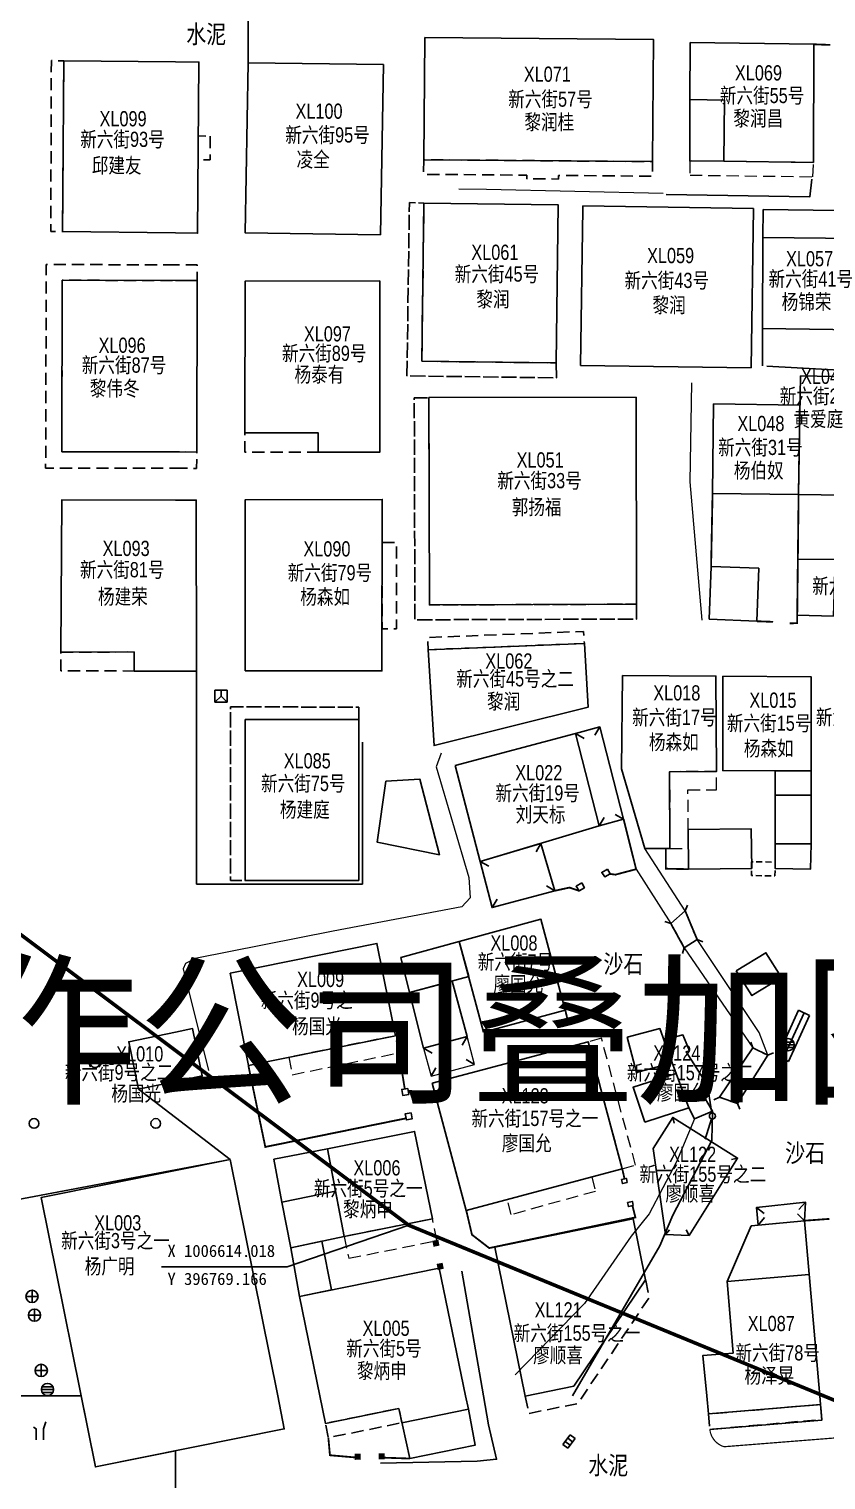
# Model space of a CAD drawing. Extents: x 396500 to 398250, y 1005980 to 1008200.
# Drawn here: x 396738 to 396803.5, y 1006593.1 to 1006712.3 of the extents above; entities that cross this region are included whole.
import ezdxf
from ezdxf.enums import TextEntityAlignment as Align

# ---------------------------------------------------------------- set-up
doc = ezdxf.new("R2010")
doc.units = 0
doc.header["$LTSCALE"] = 0.5
for name, pattern in [('X3', [5, 4, -1]), ('X31', [1.8, 1.2, -0.6]), ('X32', [1.5, 1, -0.5]), ('X39', [3, 2.5, -0.5]), ('X5', [3, 2, -1])]:
    doc.linetypes.add(name, pattern=pattern)
doc.layers.get('0').update_dxf_attribs({"linetype": 'CONTINUOUS'})
doc.layers.add('ASSIST', color=7, linetype='CONTINUOUS', plot=False)
for name, color, linetype in [('DLDW', 11, 'CONTINUOUS'), ('DLSS', 4, 'CONTINUOUS'), ('DMTZ', 3, 'CONTINUOUS'), ('GXYZ', 2, 'CONTINUOUS'), ('JMD', 6, 'CONTINUOUS'), ('SXSS', 5, 'CONTINUOUS'), ('ZBTZ', 3, 'CONTINUOUS'), ('权属人', 160, 'CONTINUOUS'), ('用地红线', 1, 'CONTINUOUS'), ('编号', 90, 'CONTINUOUS'), ('门牌号', 1, 'CONTINUOUS')]:
    doc.layers.add(name, color=color, linetype=linetype)
doc.layers.add('绘图层', color=6, linetype='CONTINUOUS', lineweight=5)
doc.styles.add('等线体', font='simhei.ttf')
doc.styles.add('粗等线体', font='simhei.ttf')
doc.styles.add('细等线体', font='长等线体_0.TTF', dxfattribs={"width": 0.8})
doc.styles.add('黑体', font='simhei.ttf')
doc.linetypes.add('10421', pattern='A,2,[150,AAA.SHX,S=1,R=0,X=0,Y=1],1e-11', length=2)
doc.linetypes.add('10422', pattern='A,2,[150,AAA.SHX,S=1,R=0,X=0,Y=1],2,[177,AAA.SHX,S=1,R=0,X=0,Y=0.8],1e-09', length=4)
doc.linetypes.add('1161', pattern='A,0,[149,AAA.SHX,S=0.15,R=0,X=0,Y=0],-1.6', length=1.6)
doc.linetypes.add('443', pattern='A,5,[169,AAA.SHX,S=0.83,R=0,X=0,Y=0],5', length=10)

# ---------------------------------------------------------------- blocks, each defined once
blk = doc.blocks.new('gc041')
for p, q in [((-1, 0.5), (1, 0.5)), ((-1, -0.5), (-1, 0.5)), ((-0.33, 0.5), (-0.33, -0.5)), ((0.33, 0.5), (0.33, -0.5)), ((1, 0.5), (1, -0.5)), ((1, -0.5), (-1, -0.5))]:
    blk.add_line(p, q)
blk = doc.blocks.new('gc002')
at = {"const_width": 1}
blk.add_lwpolyline([(-0.5, 0), (0.5, 0)], dxfattribs=at)
blk = doc.blocks.new('gc043')
for p, q in [((-1, 0), (1, 0)), ((0, -1), (0, 1))]:
    blk.add_line(p, q)
blk.add_circle((0, 0), 1)
blk = doc.blocks.new('gc053')
for p, q in [((-1, 0), (1, 0)), ((-0.9, 0.43), (0.9, 0.43)), ((-0.88, -0.47), (0.88, -0.47))]:
    blk.add_line(p, q)
blk.add_circle((0, 0), 1)
blk = doc.blocks.new('gc326')
blk.add_circle((0, 0), 0.8)
blk = doc.blocks.new('gc170')
at = {"linetype": 'Continuous'}
blk.add_circle((0, 0), 0.5, dxfattribs=at)
blk = doc.blocks.new('gc013c')
at = {"linetype": 'Continuous'}
blk.add_line((0.5, 0), (4, 0), dxfattribs=at)
at = {"linetype": 'Continuous', "const_width": 0.15, "flags": 128}
blk.add_lwpolyline([(3.775, 0, 1), (3.925, 0, 1)], format="xyb", close=True, dxfattribs=at)
blk = doc.blocks.new('gc049')
for p, q in [((-1, 1), (-1, -1)), ((1, 1), (-1, 1)), ((-1, -1), (0, 0)), ((0, 0), (0, 1)), ((0, 0), (1, -1)), ((1, -1), (1, 1)), ((-1, -1), (1, -1))]:
    blk.add_line(p, q)
blk = doc.blocks.new('gc246')
at = {"flags": 128}
for points in [[(-0.39, 0.42), (-0.39, 2.22), (-0.83, 2.47)], [(1.22, 3.35), (0.81, 2.22), (0.81, 0.42)]]:
    blk.add_lwpolyline(points, dxfattribs=at)

msp = doc.modelspace()

# ---------------------------------------------------------------- linework, layer by layer
at = {"layer": 'ASSIST', "linetype": 'Continuous', "flags": 128}
for points in [[(396791.9, 1006639.84), (396792.87, 1006637.49), (396791.81, 1006636.82), (396790.71, 1006638.82)], [(396797.45, 1006628.58), (396798.67, 1006628), (396796.18, 1006624.01), (396794.7, 1006624.53)]]:
    msp.add_lwpolyline(points, close=True, dxfattribs=at)
msp.add_lwpolyline([(396800.37, 1006627.47), (396802.12, 1006631.26)], dxfattribs=at)
at = {"layer": 'ASSIST', "linetype": '1161', "flags": 128}
msp.add_lwpolyline([(396750, 1006506.19), (396750, 1006529.69), (396727.13, 1006532.15), (396732.61, 1006582.86), (396748.52, 1006591.45), (396750, 1006591.2), (396750, 1006592.03), (396750, 1006595.49), (396743.43, 1006594.16), (396742.25, 1006600), (396715.98, 1006600), (396702.24, 1006600), (396696.02, 1006600), (396683.97, 1006600), (396668.75, 1006600), (396671.5, 1006583.87, 0.159722), (396697.76, 1006533.13, 0.125737), (396728.03, 1006515.26, -0.054299)], format="xyb", close=True, dxfattribs=at)
at = {"layer": 'DLDW', "color": 11, "linetype": 'Continuous'}
for p, q in [((396799.47, 1006627.89), (396801.21, 1006631.68)), ((396799.92, 1006627.68), (396801.67, 1006631.47)), ((396802.12, 1006631.26), (396801.21, 1006631.68)), ((396800.37, 1006627.47), (396799.47, 1006627.89))]:
    msp.add_line(p, q, dxfattribs=at)
at = {"layer": 'DLSS', "linetype": 'X3', "const_width": 0.1, "flags": 128}
msp.add_lwpolyline([(396847.92, 1006600), (396795.09, 1006595.82)], dxfattribs=at)
msp.add_lwpolyline([(396795.09, 1006595.82, -0.301971), (396793.92, 1006597.24, -5.155363)], format="xyb", dxfattribs=at)
at = {"layer": 'DMTZ', "linetype": '10421', "lineweight": 0}
for points in [[(396790.09, 1006698.78), (396775.57, 1006699.11), (396773.3, 1006699.15)], [(396792.4, 1006683.22), (396792.26, 1006675.09), (396793.25, 1006663.74)], [(396771.84, 1006652.81), (396771.44, 1006651.69), (396774.12, 1006642.59), (396774.22, 1006640.92), (396773.53, 1006640.17), (396762.97, 1006638.18), (396751.63, 1006635.94), (396750.84, 1006635.51), (396750.63, 1006635.08), (396752.73, 1006626.73)], [(396792.65, 1006622.76), (396791.17, 1006619.23), (396788.92, 1006614.95), (396787.44, 1006613.11), (396783.62, 1006607.59), (396777.91, 1006601.72)]]:
    msp.add_lwpolyline(points, dxfattribs=at)
at = {"layer": 'DMTZ', "linetype": '10422', "lineweight": 0}
for points in [[(396784.89, 1006654.96), (396786.83, 1006647.37), (396787.86, 1006643.27), (396790.71, 1006638.82)], [(396791.9, 1006639.84), (396788.58, 1006644.96), (396786.65, 1006651.52)], [(396798.67, 1006628), (396797.96, 1006629.84), (396792.87, 1006637.49)], [(396791.81, 1006636.82), (396797.45, 1006628.58)]]:
    msp.add_lwpolyline(points, dxfattribs=at)
at = {"layer": 'DMTZ', "linetype": '10422', "flags": 128}
for points, elevation in [([(396765.37, 1006653.71), (396765.37, 1006642.05), (396755.74, 1006642.05)], 15.57), ([(396773.53, 1006610.24), (396775.32, 1006600)], 18.03), ([(396775.32, 1006600), (396775.74, 1006597.61), (396776.4, 1006594.79), (396774.8, 1006594.63), (396766.86, 1006594.46)], 18.03)]:
    msp.add_lwpolyline(points, dxfattribs=dict(at, elevation=elevation))
at = {"layer": 'DMTZ', "linetype": '10422'}
msp.add_lwpolyline([(396794.13, 1006623.4), (396794.08, 1006620.97), (396790.87, 1006614.84), (396789.81, 1006612.33), (396782.63, 1006600)], dxfattribs=at)
at = {"layer": 'JMD', "linetype": 'Continuous'}
for p, q in [((396784.89, 1006654.96), (396784.48, 1006654.27)), ((396782.88, 1006654.42), (396783.58, 1006654.01)), ((396786.83, 1006647.37), (396786.14, 1006647.77)), ((396784.83, 1006646.83), (396785.23, 1006647.52)), ((396780.03, 1006645.39), (396779.65, 1006644.69)), ((396775.05, 1006643.9), (396775.75, 1006643.52)), ((396781.19, 1006641.5), (396780.5, 1006641.89)), ((396776.03, 1006640.12), (396776.43, 1006640.81)), ((396770.4, 1006628.56), (396771.09, 1006628.16)), ((396773.97, 1006629.52), (396773.57, 1006628.82)), ((396774.58, 1006627.23), (396773.89, 1006627.63)), ((396771.01, 1006626.27), (396771.41, 1006626.96)), ((396790.87, 1006622.88), (396790.98, 1006622.39)), ((396796.2, 1006619.54), (396795.71, 1006619.42)), ((396797.75, 1006615.47, 15.57), (396798.37, 1006614.97, 15.57)), ((396801.78, 1006615.9, 30.83), (396801.23, 1006615.32, 15.57)), ((396797.9, 1006614.02, 15.57), (396798.4, 1006614.64, 15.57)), ((396801.69, 1006614.39, 29.58), (396801.12, 1006614.95, 15.57)), ((396790.27, 1006613.27), (396790.61, 1006613.64)), ((396792.21, 1006613.18), (396791.98, 1006613.63))]:
    msp.add_line(p, q, dxfattribs=at)
at = {"layer": 'JMD', "linetype": 'Continuous', "flags": 128}
for points, elevation in [([(396770.49, 1006711.59), (396770.41, 1006701.56), (396789.21, 1006701.4), (396789.29, 1006711.43)], 15.57), ([(396766.85, 1006695.39), (396755.74, 1006695.55), (396755.98, 1006709.53), (396767.1, 1006709.37)], 15.57), ([(396770.25, 1006685), (396770.42, 1006698), (396781.45, 1006697.86), (396781.29, 1006684.86)], 14.12), ([(396766.81, 1006691.6), (396755.73, 1006691.58), (396755.72, 1006679.13), (396761.73, 1006679.12), (396761.73, 1006677.54), (396766.8, 1006677.53)], 34.8), ([(396787.85, 1006682.06), (396770.83, 1006682.01), (396770.88, 1006664.98), (396787.9, 1006665.04)], 14.12), ([(396755.74, 1006659.56), (396755.74, 1006673.62), (396767, 1006673.65), (396766.97, 1006659.56)], 14.12), ([(396755.74, 1006655.58), (396755.74, 1006642.35), (396765.07, 1006642.35), (396765.07, 1006655.57)], 15.57), ([(396767.28, 1006650.5), (396770.1, 1006650.66), (396771.7, 1006644.46), (396766.59, 1006645.48)], 14.12), ([(396801.69, 1006614.39), (396801.78, 1006615.9), (396797.75, 1006615.47), (396797.9, 1006614.02)], 14.96), ([(396782.74, 1006600.79), (396778.75, 1006599.98), (396776.26, 1006612.22), (396787.62, 1006614.53), (396788.64, 1006609.54)], 17.94)]:
    msp.add_lwpolyline(points, close=True, dxfattribs=dict(at, elevation=elevation))
for points in [[(396792.3, 1006711.18), (396792.28, 1006706.5), (396792.26, 1006701.46), (396795.06, 1006701.43), (396802.43, 1006701.33), (396802.47, 1006711.04)], [(396783.48, 1006697.52), (396783.29, 1006684.66), (396797.31, 1006684.46), (396797.5, 1006697.55), (396783.49, 1006697.76)], [(396808.61, 1006697.33), (396808.58, 1006695.05), (396798.27, 1006695.18), (396798.25, 1006687.69), (396825.19, 1006687.31), (396825.29, 1006694.7), (396821.92, 1006694.75), (396821.96, 1006697.07)], [(396798.27, 1006695.18), (396808.58, 1006695.05), (396808.61, 1006697.33), (396798.3, 1006697.46)], [(396801.37, 1006683.8), (396801.21, 1006674.05), (396821.65, 1006673.74), (396821.65, 1006674.3), (396825.08, 1006674.26), (396825.07, 1006673.68), (396829.29, 1006673.63), (396829.45, 1006682), (396821.75, 1006682.1), (396821.77, 1006683.4)], [(396794.23, 1006681.49), (396794.14, 1006674.14), (396801.21, 1006674.05), (396801.3, 1006681.4)], [(396793.85, 1006663.8), (396794.02, 1006668.14), (396797.93, 1006667.99), (396797.77, 1006663.64)], [(396801.15, 1006668.75), (396801.1, 1006664.15), (396804.07, 1006664.06), (396804.21, 1006668.71)], [(396770.78, 1006661.3), (396771.26, 1006653.42), (396783.93, 1006656.59), (396783.61, 1006661.82)], [(396786.75, 1006659.19), (396786.65, 1006651.52), (396788.58, 1006644.96), (396790.64, 1006644.96), (396790.61, 1006651.28), (396794.47, 1006651.3), (396794.42, 1006659.14)], [(396794.99, 1006659.13), (396794.98, 1006651.37), (396802.24, 1006651.34), (396802.25, 1006659.07)], [(396782.88, 1006654.42), (396784.83, 1006646.83), (396786.83, 1006647.37), (396784.89, 1006654.96)], [(396772.98, 1006651.78), (396782.88, 1006654.42), (396784.83, 1006646.83), (396775.05, 1006643.9)], [(396799.28, 1006651.35), (396799.28, 1006649.35), (396802.24, 1006649.34), (396802.24, 1006651.34)], [(396799.28, 1006649.35), (396799.28, 1006645.36), (396802.24, 1006645.35), (396802.24, 1006649.34)], [(396792.14, 1006646.53), (396792.16, 1006643.27), (396797.36, 1006643.33), (396797.31, 1006646.59)], [(396775.05, 1006643.9), (396776.03, 1006640.12), (396781.19, 1006641.5), (396780.03, 1006645.39)], [(396799.28, 1006645.36), (396802.24, 1006645.35), (396802.18, 1006643.27), (396799.28, 1006643.33)], [(396785.51, 1006643.27), (396785.04, 1006643), (396785.29, 1006642.63), (396785.73, 1006642.88)], [(396783.39, 1006642.14), (396782.92, 1006641.87), (396783.17, 1006641.49), (396783.61, 1006641.75)], [(396773.33, 1006637.32), (396775.33, 1006629.88), (396782.04, 1006631.69), (396780.03, 1006639.15)], [(396754.5, 1006634.73), (396756, 1006627.14), (396768.08, 1006629.59), (396766.56, 1006637.17)], [(396768.53, 1006636.01), (396769.25, 1006633.14), (396774.1, 1006634.45), (396773.33, 1006637.32)], [(396796.09, 1006634.91), (396797.38, 1006632.88), (396799.81, 1006634.36), (396798.52, 1006636.4)], [(396769.25, 1006633.14), (396770.4, 1006628.56), (396773.97, 1006629.52), (396772.74, 1006634.08)], [(396787.12, 1006629.47), (396787.9, 1006626.57), (396790.82, 1006627.37), (396789.82, 1006630.17)], [(396771.11, 1006625.68), (396773.9, 1006615.24), (396786.72, 1006618.65), (396783.93, 1006629.09)], [(396792.19, 1006623.65), (396792.65, 1006622.76), (396794.13, 1006623.4), (396793.18, 1006625.03), (396793.8, 1006625.38), (396791.97, 1006628.26), (396792.24, 1006628.35), (396791.71, 1006629.66), (396790.15, 1006629.26), (396790.82, 1006627.37), (396791.15, 1006626.48)], [(396788.57, 1006622.49), (396787.61, 1006625.35), (396791.15, 1006626.48), (396792.19, 1006623.65)], [(396769.1, 1006625.26), (396768.6, 1006625.18), (396768.68, 1006624.68), (396769.18, 1006624.76)], [(396769.37, 1006623.26), (396768.88, 1006623.16), (396768.98, 1006622.67), (396769.47, 1006622.77)], [(396789.26, 1006620.32), (396790.27, 1006613.27), (396792.21, 1006613.18), (396796.2, 1006619.54), (396790.87, 1006622.88)], [(396762.49, 1006620.29), (396763.86, 1006613.1), (396771.13, 1006614.54), (396769.66, 1006621.72)], [(396758.08, 1006619.45), (396758.75, 1006615.9), (396763.16, 1006616.81), (396762.49, 1006620.29)], [(396787.12, 1006617.52), (396786.74, 1006617.44), (396786.67, 1006617.77), (396787.06, 1006617.86)], [(396758.75, 1006615.9), (396759.5, 1006612.17), (396763.86, 1006613.1), (396763.16, 1006616.81)], [(396787.61, 1006615.64), (396787.23, 1006615.55), (396787.16, 1006615.88), (396787.55, 1006615.97)], [(396759.5, 1006612.17), (396760.21, 1006608.17), (396762.82, 1006608.7), (396762.04, 1006612.71)]]:
    msp.add_lwpolyline(points, close=True, dxfattribs=at)
at = {"layer": 'JMD', "color": 6, "linetype": '443', "const_width": 0.15, "flags": 128}
for points in [[(396803.81, 1006710.99), (396802.47, 1006711.04)], [(396798.25, 1006687.69), (396798.24, 1006684.6)], [(396794.14, 1006674.14), (396794.02, 1006668.14)], [(396800.48, 1006663.47), (396801.09, 1006663.48), (396801.15, 1006668.75), (396801.21, 1006674.05)], [(396797.77, 1006663.64), (396799.12, 1006663.59)], [(396785.73, 1006642.88), (396786.16, 1006642.82), (396787.86, 1006643.27), (396786.83, 1006647.37)], [(396790.3, 1006644.96), (396790.3, 1006643.31), (396792.16, 1006643.27)], [(396781.19, 1006641.5), (396782.39, 1006641.76), (396783.17, 1006641.49)], [(396782.27, 1006630.72), (396782.04, 1006631.69)], [(396768.85, 1006625.22), (396768.37, 1006628.18)], [(396756, 1006627.14), (396756.18, 1006626.24)], [(396756.34, 1006625.49), (396757.39, 1006620.45), (396768.95, 1006622.8)], [(396786.91, 1006617.82), (396786.72, 1006618.65)], [(396773.9, 1006615.24), (396774.37, 1006613.24), (396775.79, 1006612.14), (396787.8, 1006614.66), (396787.56, 1006615.62)]]:
    msp.add_lwpolyline(points, dxfattribs=at)
at = {"layer": 'JMD', "linetype": 'X5', "flags": 128}
for points, elevation in [([(396740.73, 1006695.65), (396740.83, 1006709.69), (396739.81, 1006709.7), (396739.76, 1006695.66)], 14.12), ([(396752.86, 1006703.5), (396752.85, 1006701.55), (396751.87, 1006701.56), (396751.88, 1006703.51)], 15.57), ([(396770.41, 1006701.56), (396770.4, 1006700.36), (396778.87, 1006700.29), (396778.87, 1006699.99), (396781.47, 1006699.97), (396781.47, 1006700.27), (396789.2, 1006700.2), (396789.21, 1006701.4)], 15.57), ([(396755.72, 1006679.13), (396761.73, 1006679.12), (396761.73, 1006677.54), (396755.72, 1006677.54)], 16.01), ([(396767, 1006670.12), (396768.17, 1006670.12), (396768.17, 1006663.01), (396767, 1006663.01)], 17), ([(396740.6, 1006661.09), (396746.6, 1006661.12), (396746.6, 1006659.55), (396740.6, 1006659.57)], 14.12), ([(396768.62, 1006597.79), (396768.36, 1006598.96), (396762.33, 1006597.74), (396762.57, 1006596.56)], 15.57), ([(396793.81, 1006598.51), (396793.92, 1006597.24), (396803.13, 1006598.06), (396803.02, 1006599.29)], 16.15)]:
    msp.add_lwpolyline(points, close=True, dxfattribs=dict(at, elevation=elevation))
at = {"layer": 'JMD', "linetype": 'Continuous', "flags": 128}
for points, elevation in [([(396750, 1006709.6), (396740.83, 1006709.69), (396740.73, 1006695.65), (396750, 1006695.54)], 14.12), ([(396750, 1006695.54), (396751.82, 1006695.52), (396751.94, 1006709.58), (396750, 1006709.6)], 14.12), ([(396750, 1006691.63), (396740.7, 1006691.66), (396740.67, 1006677.56), (396750, 1006677.55)], 15.57), ([(396750, 1006677.55), (396751.77, 1006677.54), (396751.78, 1006691.63), (396750, 1006691.63)], 15.57), ([(396750, 1006659.55), (396746.6, 1006659.55), (396746.6, 1006661.12), (396740.6, 1006661.09), (396740.66, 1006673.61), (396750, 1006673.6)], 14.12), ([(396750, 1006673.6), (396751.72, 1006673.6), (396751.73, 1006659.55), (396750, 1006659.55)], 14.12), ([(396758.41, 1006600), (396758.95, 1006597.29), (396743.43, 1006594.16), (396738.97, 1006616.29), (396750, 1006618.51), (396754.5, 1006619.41), (396758.41, 1006600)], 15.57), ([(396793.66, 1006600), (396793.34, 1006603.31), (396795.83, 1006603.52), (396795.33, 1006609.39), (396797.32, 1006613.96), (396801.69, 1006614.39), (396802.96, 1006600)], 16.15), ([(396761.87, 1006600), (396760.21, 1006608.17), (396771.67, 1006610.5), (396773.85, 1006600)], 18.18), ([(396795.33, 1006609.39), (396802.08, 1006609.98)], 16.15), ([(396773.85, 1006600), (396774.08, 1006598.9), (396774.64, 1006595.96), (396769.26, 1006594.85), (396768.36, 1006598.96), (396762.33, 1006597.74), (396761.87, 1006600)], 18.18), ([(396802.96, 1006600), (396803.02, 1006599.29), (396793.81, 1006598.51), (396793.66, 1006600)], 16.15), ([(396774.08, 1006598.9), (396768.62, 1006597.79)], 15.57), ([(396793.92, 1006597.24), (396803.13, 1006598.01), (396803.02, 1006599.3)], 16.15)]:
    msp.add_lwpolyline(points, dxfattribs=dict(at, elevation=elevation))
for points in [[(396792.28, 1006706.5), (396795.11, 1006706.46), (396795.06, 1006701.43)], [(396750, 1006629.88), (396746.17, 1006629.09), (396746.97, 1006625.2), (396750, 1006625.83)], [(396750, 1006625.83), (396752.21, 1006626.28), (396751.41, 1006630.17), (396750, 1006629.88)]]:
    msp.add_lwpolyline(points, dxfattribs=at)
at = {"layer": 'JMD', "linetype": 'X5', "lineweight": 0}
for points in [[(396792.26, 1006701.46), (396792.29, 1006700.29), (396802.38, 1006700.16), (396802.43, 1006701.33)], [(396790.64, 1006644.96), (396792.14, 1006644.97), (396792.12, 1006649.79), (396794.47, 1006649.8), (396794.47, 1006651.3), (396790.61, 1006651.28)], [(396759.31, 1006627.82), (396759.6, 1006626.38), (396768.37, 1006628.18), (396768.08, 1006629.59)], [(396786.72, 1006618.65), (396787.81, 1006618.96), (396785.01, 1006629.4), (396783.93, 1006629.09)], [(396777.59, 1006614.89), (396777.26, 1006616.13), (396784.21, 1006617.98), (396784.52, 1006616.8)], [(396763.86, 1006613.1), (396764.25, 1006611.3), (396771.49, 1006612.76), (396771.13, 1006614.54)]]:
    msp.add_lwpolyline(points, close=True, dxfattribs=at)
at = {"layer": 'JMD', "linetype": 'X39', "flags": 128}
for points, elevation in [([(396781.29, 1006684.86), (396781.32, 1006683.64), (396769.03, 1006683.8), (396769.23, 1006698.03), (396770.42, 1006698), (396770.25, 1006685)], 14.12), ([(396787.9, 1006665.04), (396787.9, 1006663.82), (396769.68, 1006663.76), (396769.63, 1006681.99), (396770.83, 1006682.01), (396770.88, 1006664.98)], 14.12), ([(396765.07, 1006655.57), (396765.07, 1006656.59), (396754.53, 1006656.6), (396754.53, 1006642.35), (396755.74, 1006642.35), (396755.74, 1006655.58)], 15.57)]:
    msp.add_lwpolyline(points, close=True, dxfattribs=dict(at, elevation=elevation))
at = {"layer": 'JMD', "linetype": 'X5', "flags": 128}
for points, elevation in [([(396750, 1006692.92), (396739.39, 1006692.95), (396739.34, 1006676.23), (396750, 1006676.21)], 14.12), ([(396750, 1006691.63), (396751.78, 1006691.63), (396751.78, 1006692.92), (396750, 1006692.92)], 14.12), ([(396750, 1006677.55), (396740.67, 1006677.56), (396740.7, 1006691.66), (396750, 1006691.63)], 14.12), ([(396750, 1006676.21), (396751.74, 1006676.2), (396751.77, 1006677.54), (396750, 1006677.55)], 14.12), ([(396778.75, 1006599.98), (396779.04, 1006598.55), (396783.06, 1006599.37), (396788.94, 1006608.08), (396788.64, 1006609.54)], 17.94)]:
    msp.add_lwpolyline(points, dxfattribs=dict(at, elevation=elevation))
msp.add_lwpolyline([(396770.78, 1006661.3), (396783.61, 1006661.82), (396783.54, 1006662.81), (396770.71, 1006662.3)], close=True, dxfattribs=at)
at = {"layer": 'JMD', "linetype": 'X32', "flags": 128}
msp.add_lwpolyline([(396797.35, 1006643.88), (396797.33, 1006642.75), (396799.27, 1006642.72), (396799.28, 1006643.85)], close=True, dxfattribs=at)
at = {"layer": 'JMD', "linetype": 'Continuous', "lineweight": 0}
msp.add_lwpolyline([(396774.58, 1006627.23), (396773.97, 1006629.52), (396770.4, 1006628.56), (396771.01, 1006626.27)], close=True, dxfattribs=at)
at = {"layer": 'JMD', "color": 6, "linetype": '443', "const_width": 0.15, "elevation": 15.57, "flags": 128}
for points in [[(396803.75, 1006614.54), (396801.69, 1006614.39)], [(396762.57, 1006596.56), (396762.7, 1006595.12), (396764.78, 1006594.94)], [(396767.15, 1006594.92), (396769.26, 1006594.85)]]:
    msp.add_lwpolyline(points, dxfattribs=at)
at = {"layer": 'SXSS', "linetype": 'Continuous'}
for p, q in [((396791.9, 1006639.84), (396790.71, 1006638.82)), ((396791.9, 1006639.84), (396792.09, 1006640.31)), ((396790.71, 1006638.82), (396790.23, 1006638.96)), ((396792.87, 1006637.49), (396791.81, 1006636.82)), ((396792.87, 1006637.49), (396793.33, 1006637.3)), ((396791.81, 1006636.82), (396791.67, 1006636.34)), ((396797.45, 1006628.58), (396794.7, 1006624.53)), ((396797.45, 1006628.58), (396797.28, 1006629.06)), ((396798.67, 1006628), (396796.18, 1006624.01)), ((396798.67, 1006628), (396799.15, 1006628.17)), ((396794.7, 1006624.53), (396794.25, 1006624.31)), ((396796.18, 1006624.01), (396796.39, 1006623.56))]:
    msp.add_line(p, q, dxfattribs=at)
at = {"layer": 'SXSS', "linetype": 'X31', "flags": 128}
for points in [[(396791.9, 1006639.84), (396792.87, 1006637.49)], [(396791.81, 1006636.82), (396790.71, 1006638.82)], [(396797.45, 1006628.58), (396798.67, 1006628)], [(396796.18, 1006624.01), (396794.7, 1006624.53)]]:
    msp.add_lwpolyline(points, dxfattribs=at)
at = {"layer": 'ZBTZ', "linetype": '1161', "flags": 128}
for points, elevation in [([(396750, 1006729.05), (396755.98, 1006729.05), (396755.98, 1006709.53)], 14.12), ([(396755.74, 1006642.05), (396751.74, 1006642.05), (396751.73, 1006659.55)], 15.57)]:
    msp.add_lwpolyline(points, dxfattribs=dict(at, elevation=elevation))
for points in [[(396802.31, 1006699.95), (396802.14, 1006698.52), (396790.34, 1006698.7)], [(396798.61, 1006684.59), (396808.58, 1006684.05)], [(396750, 1006618.57), (396717.16, 1006612.38), (396717.09, 1006615.9), (396716.97, 1006618.6), (396716.38, 1006619.31), (396715.02, 1006619.79), (396713.54, 1006620.21), (396711.24, 1006620.59), (396710.79, 1006620.66), (396707.53, 1006621.68), (396707.19, 1006621.78), (396703.64, 1006624.45), (396700.93, 1006626.69), (396699.94, 1006627.39), (396697.97, 1006628.47), (396696.02, 1006629.45), (396693.61, 1006630.54), (396690.59, 1006631.64), (396686.56, 1006633.1), (396682.01, 1006634.67), (396678, 1006635.35), (396675.71, 1006635.75), (396674.59, 1006635.98), (396674.29, 1006636.04), (396675.1, 1006641.01), (396675.46, 1006643.25), (396675.73, 1006649.29), (396671.61, 1006655.35), (396669.86, 1006658.51), (396668.39, 1006661.25), (396681.24, 1006676.7), (396690.49, 1006675.58), (396687.95, 1006660.57), (396693.45, 1006646.27), (396702.98, 1006638.42), (396723.32, 1006632.88), (396729.02, 1006633.7)], [(396746.97, 1006625.2), (396750, 1006622.87)], [(396750, 1006622.87), (396754.5, 1006619.41), (396750, 1006618.57)]]:
    msp.add_lwpolyline(points, dxfattribs=at)
at = {"layer": '用地红线', "linetype": 'Continuous', "const_width": 0.3, "flags": 128}
msp.add_lwpolyline([(396922.07, 1006748.81, 0.022215), (396845.51, 1006582.63), (396769.17, 1006614.02), (396685.77, 1006676.49), (396790.69, 1006816.56)], format="xyb", close=True, dxfattribs=at)
at = {"layer": '用地红线', "linetype": 'Continuous', "flags": 128}
msp.add_lwpolyline([(396769.17, 1006614.02), (396759.19, 1006610.61), (396748.85, 1006610.61)], dxfattribs=at)

# ---------------------------------------------------------------- block references
at = {"layer": 'GXYZ', "linetype": 'Continuous'}
for name, p, xscale, yscale in [('gc049', (396753.75, 1006657.48, 15.75), 0.5000000000096158, 0.5000000000572337), ('gc170', (396794.13, 1006622.99), 0.5, 0.5), ('gc043', (396738.22, 1006608.17, 32.31), 0.4999999999250807, 0.5000000000372052), ('gc043', (396738.43, 1006606.63, 32.3), 0.4999999999250807, 0.5000000000372052), ('gc043', (396738.98, 1006602.09, 32.26), 0.4999999999250807, 0.5000000000372052), ('gc053', (396739.49, 1006600.52, 32.29), 0.4999999999250807, 0.5000000000372052)]:
    msp.add_blockref(name, p, dxfattribs=dict(at, xscale=xscale, yscale=yscale))
at = {"layer": 'GXYZ', "linetype": 'Continuous', "xscale": 0.5, "yscale": 0.5, "zscale": 0.5}
msp.add_blockref('gc053', (396800.36, 1006628.85, 16.07), dxfattribs=at)
at = {"layer": 'GXYZ', "linetype": 'Continuous', "yscale": 0.5}
for xscale, rotation in [(0.4999999999999998, 99.00532913645272), (0.5, 252.9247273090824)]:
    msp.add_blockref('gc013c', (396794.13, 1006622.99), dxfattribs=dict(at, xscale=xscale, rotation=rotation))
at = {"layer": 'GXYZ', "linetype": 'Continuous', "xscale": 0.5000000000589471, "yscale": 0.5000000000372052, "zscale": 0.4999999999999982, "rotation": 232.8490920412593}
msp.add_blockref('gc041', (396782.34, 1006596.24, 30.54), dxfattribs=at)
at = {"layer": 'JMD', "linetype": 'Continuous'}
for p, xscale, yscale, zscale, rotation in [((396771.41, 1006612.54), 0.5, 0.5, 0.5, 280.7773262755859), ((396771.76, 1006610.64), 0.4999999999999999, 0.5, 0.5, 100.9691484532359), ((396764.98, 1006595, 15.57), 0.500000000094753, 0.5000000000372052, 0.4999999999999982, 2.218288099588241), ((396766.95, 1006595.03, 15.57), 0.500000000094753, 0.5000000000372052, 0.4999999999999982, 272.2182880995882)]:
    msp.add_blockref('gc002', p, dxfattribs=dict(at, xscale=xscale, yscale=yscale, zscale=zscale, rotation=rotation))
at = {"layer": 'ZBTZ', "linetype": 'Continuous', "xscale": 0.5, "yscale": 0.5}
for name, p in [('gc326', (396743.39, 1006627.38)), ('gc326', (396738.39, 1006622.38)), ('gc326', (396748.39, 1006622.38)), ('gc246', (396738.75, 1006596.19))]:
    msp.add_blockref(name, p, dxfattribs=at)

# ---------------------------------------------------------------- texts
at = {"layer": 'DLSS', "linetype": 'Continuous', "style": '细等线体', "width": 0.8}
for s, p in [('沙石', (396786.81, 1006635.5)), ('沙石', (396801.75, 1006619.98)), ('水泥', (396785.57, 1006594.32))]:
    msp.add_text(s, height=1.5, dxfattribs=at).set_placement(p, align=Align.MIDDLE)
at = {"layer": 'DMTZ', "linetype": 'Continuous', "style": '等线体', "width": 0.8}
msp.add_text('水泥', height=1.5, dxfattribs=at).set_placement((396752.53, 1006711.9), align=Align.MIDDLE)
at = {"layer": '权属人', "linetype": 'Continuous', "char_height": 1.25, "attachment_point": 1, "style": '细等线体'}
for s, insert, own_width in [('黎润桂', (396778.68, 1006705.28), 5.8495), ('黎润昌', (396795.85, 1006705.58), 5.8151), ('邱建友', (396743.13, 1006701.72), 4.023), ('凌全', (396759.96, 1006702.21), 3.703), ('黎润', (396774.73, 1006690.72), 5.7404), ('杨锦荣', (396799.82, 1006690.51), 5.1209), ('黎润', (396789.21, 1006690.24), 3.7093), ('杨泰有', (396759.79, 1006684.54), 4.4613), ('黎伟冬', (396742.97, 1006683.4), 4.317), ('黄爱庭', (396800.79, 1006680.88), 8.0447), ('杨伯奴', (396795.89, 1006676.65), 6.3247), ('郭扬福', (396777.64, 1006673.65), 4.6817), ('杨建荣', (396743.64, 1006666.29), 4.2409), ('杨森如', (396760.26, 1006666.28), 3.9699), ('黎润', (396775.61, 1006657.68), 4.814), ('杨森如', (396788.91, 1006654.34), 4.6458), ('杨森如', (396796.71, 1006653.82), 7.2094), ('杨建庭', (396758.59, 1006648.79), 4.179), ('刘天标', (396777.96, 1006648.39), 5.7881), ('廖国允', (396776.13, 1006634.46), 5.4858), ('杨国光', (396759.59, 1006631), 4.4979), ('杨国光', (396744.74, 1006625.47), 4.7592), ('廖国允', (396789.56, 1006625.55), 5.4804), ('廖国允', (396776.82, 1006621.38), 8.6494), ('廖顺喜', (396790.26, 1006617.25), 5.6957), ('黎炳申', (396763.78, 1006615.97), 5.435), ('杨广明', (396742.55, 1006611.27), 4.5257), ('廖顺喜', (396779.4, 1006603.97), 5.2989), ('黎炳申', (396764.92, 1006602.68), 4.7394), ('杨泽晃', (396796.76, 1006602.29), 5.2581)]:
    msp.add_mtext_dynamic_manual_height_columns(s, width=1.5156, gutter_width=1, heights=[0], dxfattribs=dict(at, insert=insert)).dxf.set("width", own_width)
at = {"layer": '用地红线', "linetype": 'Continuous', "style": '黑体'}
msp.add_text('X 1006614.018', height=1, dxfattribs=at).set_placement((396749.35, 1006611.11), align=Align.BOTTOM_LEFT)
msp.add_text('Y 396769.166', height=1, dxfattribs=at).set_placement((396749.35, 1006610.11), align=Align.TOP_LEFT)
at = {"layer": '绘图层', "color": 1, "linetype": 'Continuous', "style": '粗等线体'}
msp.add_text('珠海市香洲东坑股份合作公司叠加图3', height=10, dxfattribs=at).set_placement((396709.4, 1006630.2), align=Align.MIDDLE)
at = {"layer": '编号', "linetype": 'Continuous', "char_height": 1.25, "attachment_point": 1, "style": '细等线体'}
for s, insert in [('XL071', (396778.63, 1006709.21)), ('XL069', (396795.98, 1006709.32)), ('XL100', (396759.87, 1006706.17)), ('XL099', (396743.77, 1006705.55)), ('XL061', (396774.32, 1006694.58)), ('XL059', (396788.76, 1006694.31)), ('XL057', (396800.18, 1006694.05)), ('XL096', (396743.69, 1006686.94)), ('XL097', (396760.56, 1006687.88)), ('XL045', (396801.41, 1006684.39)), ('XL048', (396796.18, 1006680.51)), ('XL051', (396778.04, 1006677.52)), ('XL093', (396744.02, 1006670.25)), ('XL090', (396760.52, 1006670.21)), ('XL062', (396775.47, 1006661)), ('XL018', (396789.27, 1006658.38)), ('XL015', (396797.17, 1006657.78)), ('XL085', (396758.9, 1006652.8)), ('XL022', (396777.93, 1006651.82)), ('XL008', (396775.89, 1006637.83)), ('XL009', (396760, 1006634.84)), ('XL010', (396745.14, 1006628.72)), ('XL124', (396789.27, 1006628.8)), ('XL123', (396776.81, 1006625.28)), ('XL122', (396790.57, 1006620.47)), ('XL006', (396764.63, 1006619.36)), ('XL003', (396743.33, 1006614.84)), ('XL121', (396779.52, 1006607.69)), ('XL005', (396765.38, 1006606.18)), ('XL087', (396797.03, 1006606.57))]:
    msp.add_mtext_dynamic_manual_height_columns(s, width=2.4595, gutter_width=1, heights=[0], dxfattribs=dict(at, insert=insert))
at = {"layer": '门牌号', "linetype": 'Continuous', "char_height": 1.25, "attachment_point": 1, "style": '细等线体'}
for s, insert, own_width in [('新六街57号', (396777.35, 1006707.16), 8.9087), ('新六街55号', (396794.74, 1006707.46), 8.3915), ('新六街93号', (396742.18, 1006703.86), 6.8203), ('新六街95号', (396759.03, 1006704.22), 6.647), ('新六街45号', (396772.95, 1006692.79), 9.547), ('新六街43号', (396786.91, 1006692.27), 9.2831), ('新六街41号', (396798.74, 1006692.39), 8.1182), ('新六街89号', (396758.76, 1006686.28), 6.8066), ('新六街87号', (396742.31, 1006685.31), 6.677), ('新六街29号', (396799.66, 1006682.76), 9.7084), ('新六街31号', (396794.6, 1006678.55), 11.9607), ('新六街33号', (396776.45, 1006675.82), 7.6634), ('新六街81号', (396742.16, 1006668.5), 7.0086), ('新六街79号', (396759.23, 1006668.25), 6.944), ('新六街15号之一', (396802.33, 1006667.16), 9.5164), ('新六街45号之二', (396773.08, 1006659.54), 10.9856), ('新六街17号', (396787.53, 1006656.37), 9.0164), ('新六街15号', (396795.32, 1006655.89), 8.419), ('新六街13号', (396802.63, 1006656.38), 7.7544), ('新六街75号', (396757.04, 1006650.94), 7.0391), ('新六街19号', (396776.3, 1006650.15), 8.4812), ('新六街7号', (396774.84, 1006636.28), 9.3099), ('新六街9号之一', (396757.01, 1006633.13), 8.7566), ('新六街9号之二', (396740.91, 1006627.21), 8.9587), ('新六街157号之二', (396787.1, 1006627.18), 10.8885), ('新六街157号之一', (396774.33, 1006623.42), 10.2394), ('新六街155号之二', (396788.13, 1006618.84), 11.6296), ('新六街5号之一', (396761.38, 1006617.67), 11.4902), ('\\pt1;新六街3号之一', (396740.61, 1006613.38), 8.6489), ('新六街155号之一', (396777.8, 1006605.78), 10.3505), ('新六街5号', (396764.04, 1006604.52), 6.6397), ('新六街78号', (396796.02, 1006604.16), 9.7886)]:
    msp.add_mtext_dynamic_manual_height_columns(s, width=4.8774, gutter_width=1, heights=[0], dxfattribs=dict(at, insert=insert)).dxf.set("width", own_width)

doc.saveas('drawing.dxf')
